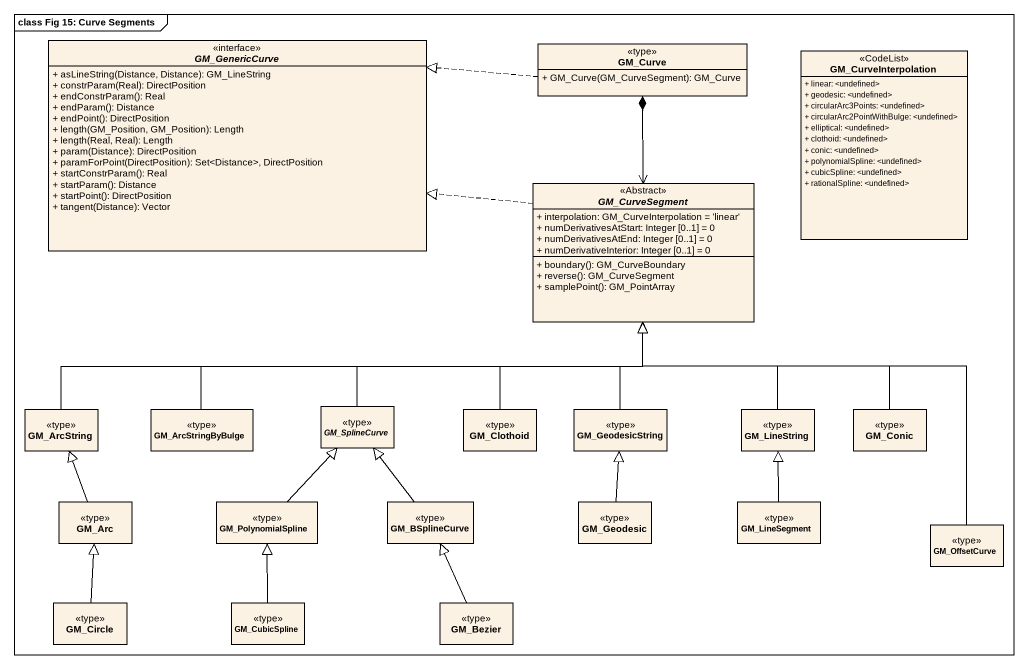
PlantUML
@startuml
mainframe class Fig 15: Curve Segments
hide circle
hide empty members
skinparam classAttributeIconSize 0
interface GM_GenericCurve <<interface>> {
  + asLineString(Distance, Distance): GM_LineString
  + constrParam(Real): DirectPosition
  + endConstrParam(): Real
  + endParam(): Distance
  + endPoint(): DirectPosition
  + length(GM_Position, GM_Position): Length
  + length(Real, Real): Length
  + param(Distance): DirectPosition
  + paramForPoint(DirectPosition): Set<Distance>, DirectPosition
  + startConstrParam(): Real
  + startParam(): Distance
  + startPoint(): DirectPosition
  + tangent(Distance): Vector
}
class GM_Curve <<type>> {
  + GM_Curve(GM_CurveSegment): GM_Curve
}
class GM_CurveInterpolation <<CodeList>> {
  + linear: <undefined>
  + geodesic: <undefined>
  + circularArc3Points: <undefined>
  + circularArc2PointWithBulge: <undefined>
  + elliptical: <undefined>
  + clothoid: <undefined>
  + conic: <undefined>
  + polynomialSpline: <undefined>
  + cubicSpline: <undefined>
  + rationalSpline: <undefined>
}
abstract class GM_CurveSegment <<Abstract>> {
  + interpolation: GM_CurveInterpolation = 'linear'
  + numDerivativesAtStart: Integer [0..1] = 0
  + numDerivativesAtEnd: Integer [0..1] = 0
  + numDerivativeInterior: Integer [0..1] = 0
  + boundary(): GM_CurveBoundary
  + reverse(): GM_CurveSegment
  + samplePoint(): GM_PointArray
}
class GM_ArcString <<type>>
class GM_ArcStringByBulge <<type>>
abstract class GM_SplineCurve <<type>>
class GM_Clothoid <<type>>
class GM_GeodesicString <<type>>
class GM_LineString <<type>>
class GM_Conic <<type>>
class GM_Arc <<type>>
class GM_PolynomialSpline <<type>>
class GM_BSplineCurve <<type>>
class GM_Geodesic <<type>>
class GM_LineSegment <<type>>
class GM_OffsetCurve <<type>>
class GM_Circle <<type>>
class GM_CubicSpline <<type>>
class GM_Bezier <<type>>
GM_Curve .left.|> GM_GenericCurve
GM_CurveSegment .left.|> GM_GenericCurve
GM_CurveSegment <-up-* GM_Curve
GM_ArcString -right-|> GM_CurveSegment
GM_ArcStringByBulge -right-|> GM_CurveSegment
GM_SplineCurve -up-|> GM_CurveSegment
GM_Clothoid -up-|> GM_CurveSegment
GM_GeodesicString -up-|> GM_CurveSegment
GM_LineString -up-|> GM_CurveSegment
GM_Conic -up-|> GM_CurveSegment
GM_Arc -up-|> GM_ArcString
GM_PolynomialSpline -up-|> GM_SplineCurve
GM_BSplineCurve -up-|> GM_SplineCurve
GM_Geodesic -up-|> GM_GeodesicString
GM_LineSegment -up-|> GM_LineString
GM_OffsetCurve -up-|> GM_CurveSegment
GM_OffsetCurve -up-> GM_CurveSegment
GM_Circle -up-|> GM_Arc
GM_CubicSpline -up-|> GM_PolynomialSpline
GM_Bezier -up-|> GM_BSplineCurve
@enduml
